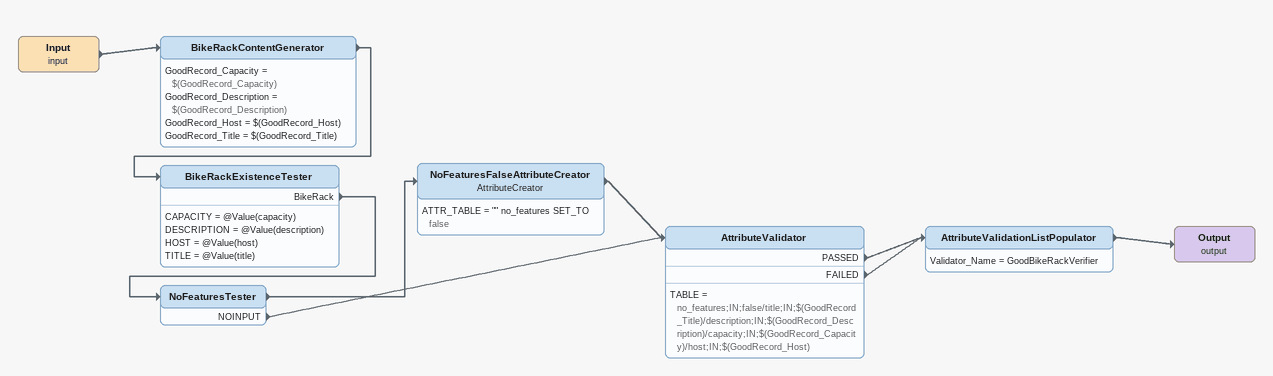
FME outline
Input (input)
    -> BikeRackContentGenerator
BikeRackContentGenerator
    GoodRecord_Capacity = $(GoodRecord_Capacity)
    GoodRecord_Description = $(GoodRecord_Description)
    GoodRecord_Host = $(GoodRecord_Host)
    GoodRecord_Title = $(GoodRecord_Title)
    -> BikeRackExistenceTester
BikeRackExistenceTester
    CAPACITY = @Value(capacity)
    DESCRIPTION = @Value(description)
    HOST = @Value(host)
    TITLE = @Value(title)
    BikeRack -> NoFeaturesTester
NoFeaturesTester
    NOINPUT -> AttributeValidator
    -> NoFeaturesFalseAttributeCreator
NoFeaturesFalseAttributeCreator: AttributeCreator
    ATTR_TABLE = "" no_features SET_TO false
    -> AttributeValidator
AttributeValidator
    TABLE = no_features;IN;false/title;IN;$(GoodRecord_Title)/description;IN;$(GoodRecord_Description)/capacity;IN;$(GoodRecord_Capacity)/host;IN;$(GoodRecord_Host)
    PASSED -> AttributeValidationListPopulator
    FAILED -> AttributeValidationListPopulator
AttributeValidationListPopulator
    Validator_Name = GoodBikeRackVerifier
    -> Output (output)
Output (output)
